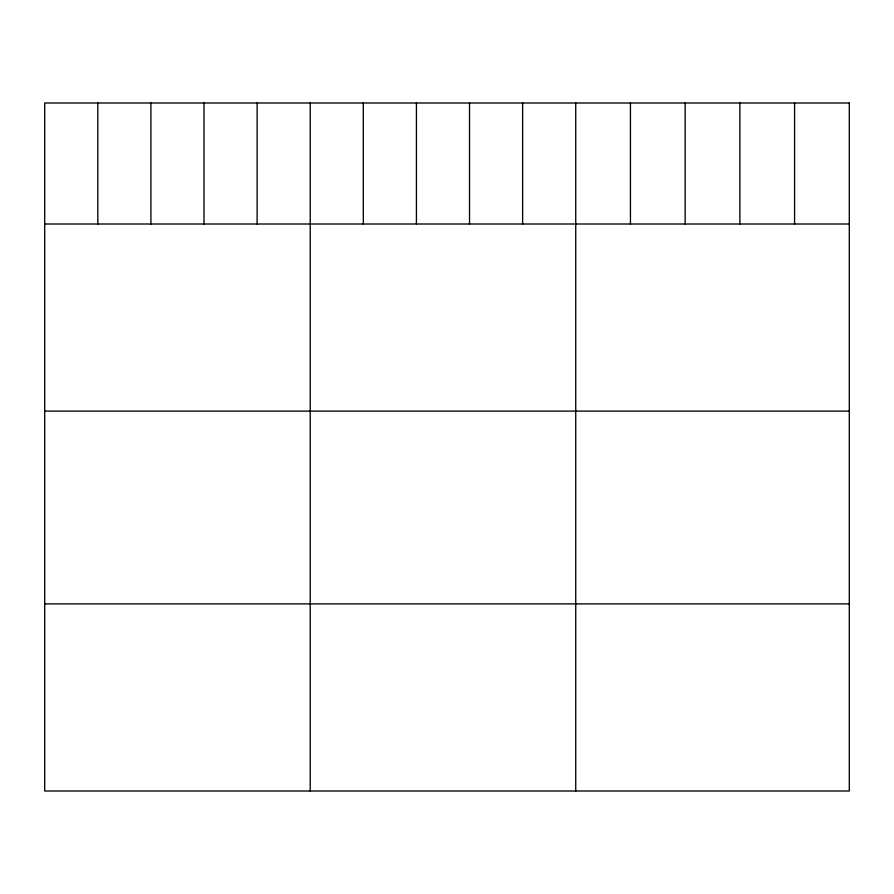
<?xml version="1.0" encoding="UTF-8"?>
<svg xmlns="http://www.w3.org/2000/svg" width="894" height="894" viewBox="0 0 894 894"><rect width="100%" height="100%" fill="white"/><g stroke="black" fill="none" stroke-linecap="round" stroke-linejoin="round"><path stroke-width="1.34" d="M44.7 224.003L849.3 224.003M44.7 411.117L849.3 411.117M44.7 603.886L849.3 603.886M794.587 103L794.587 224.003M739.874 103L739.874 224.003M685.162 103L685.162 224.003M630.449 103L630.449 224.003M575.736 103L575.736 791M522.632 103L522.632 224.003M469.529 103L469.529 224.003M416.425 103L416.425 224.003M363.322 103L363.322 224.003M310.218 103L310.218 791M257.114 103L257.114 224.003M204.011 103L204.011 224.003M150.907 103L150.907 224.003M97.804 103L97.804 224.003M849.3 103L44.7 103L44.7 791L849.3 791L849.3 103"/></g></svg>
